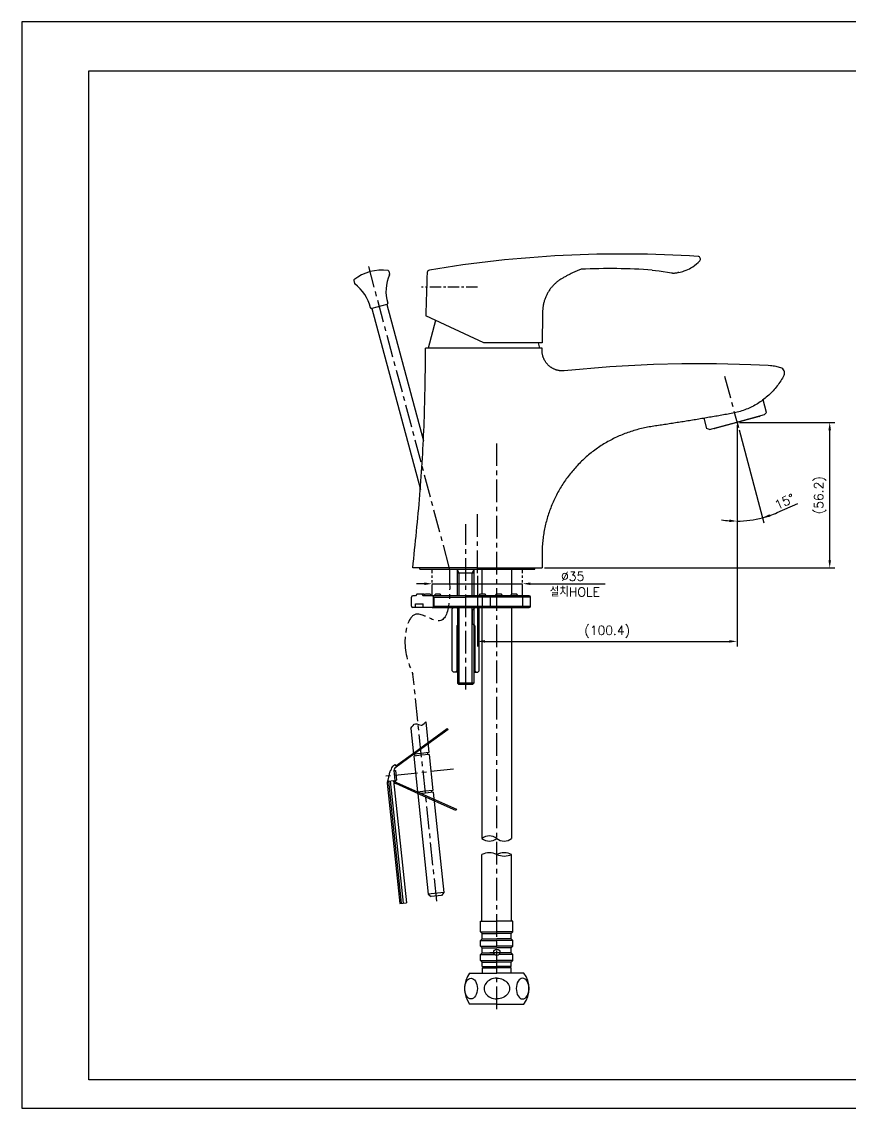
# Model space of a CAD drawing. Extents: x 8180 to 8774, y -5808 to -5388.
# Drawn here: x 8180.5 to 8500.8, y -5808.1 to -5388.1 of the extents above; entities that cross this region are included whole.
import ezdxf

# ---------------------------------------------------------------- set-up
doc = ezdxf.new("R2010")
doc.units = 0
doc.header["$LTSCALE"] = 7
doc.header["$MEASUREMENT"] = 0
doc.linetypes.add('CENTER', pattern=[2, 1.25, -0.25, 0.25, -0.25])
doc.linetypes.add('PHANTOM', pattern=[2.5, 1.25, -0.25, 0.25, -0.25, 0.25, -0.25])
doc.layers.get('0').update_dxf_attribs({"color": 2, "linetype": 'CONTINUOUS'})
for name, color, linetype in [('CL', 1, 'CENTER'), ('D', 2, 'CONTINUOUS'), ('DIM', 2, 'CONTINUOUS'), ('DWG', 7, 'CONTINUOUS'), ('Make2D 표시선', 7, 'CONTINUOUS'), ('PH', 3, 'PHANTOM'), ('TXT', 4, 'CONTINUOUS')]:
    doc.layers.add(name, color=color, linetype=linetype)
doc.styles.add('GHS', font='ROMANS.shx', dxfattribs={"bigfont": 'GHS.shx'})

msp = doc.modelspace()

# ---------------------------------------------------------------- linework, layer by layer
at = {"color": 7, "linetype": 'Continuous'}
for p, q in [((8334.4, -5599.74), (8334.4, -5599.24)), ((8334.4, -5599.74), (8352.15, -5599.74)), ((8339.15, -5599.74), (8348.99, -5599.74)), ((8352.15, -5599.74), (8364.15, -5599.74)), ((8355.31, -5599.74), (8355.31, -5610.04)), ((8355.36, -5599.74), (8358.4, -5599.74)), ((8364.15, -5599.74), (8378.9, -5599.74)), ((8378.9, -5599.74), (8378.9, -5599.24))]:
    msp.add_line(p, q, dxfattribs=at)
at = {"linetype": 'Continuous'}
msp.add_lwpolyline([(8180.5, -5808.09), (8774.5, -5808.09), (8774.5, -5388.09), (8180.5, -5388.09)], close=True, dxfattribs=at)
for centre, start, end in [((8361.27, -5707.49), 52.08, 127.8063), ((8361.27, -5700.1), 232.1937, 307.92), ((8367.02, -5700.1), 232.1368, 307.8632)]:
    msp.add_arc(centre, 4.68, start, end)
at = {"color": 2, "linetype": 'Continuous'}
for centre, radius, start, end in [((8361.3, -5716.09), 6.77, 65.107, 115.329), ((8367, -5716.09), 6.77, 64.671, 114.893), ((8367.05, -5703.81), 6.78, 244.707, 294.8569)]:
    msp.add_arc(centre, radius, start, end, dxfattribs=at)
at = {"color": 7, "linetype": 'Continuous'}
msp.add_open_spline([(8396.77, -5483.79), (8396.56, -5483.86), (8395.94, -5484.1), (8394.93, -5484.51), (8393.74, -5485.04), (8392.55, -5485.6), (8391.39, -5486.19), (8390.26, -5486.82), (8389.13, -5487.48), (8388.04, -5488.18), (8387.02, -5489), (8386.07, -5489.89), (8385.21, -5490.87), (8384.43, -5491.91), (8383.75, -5493.02), (8383.16, -5494.18), (8382.68, -5495.4), (8382.3, -5496.65), (8382.04, -5497.93), (8381.88, -5499.22), (8381.86, -5500.33), (8381.84, -5501), (8381.84, -5501.24)], degree=3, knots=[7.986024, 7.986024, 7.986024, 7.986024, 8.655534, 9.956126, 11.2648, 12.569668, 13.878152, 15.175591, 16.468411, 17.783882, 19.075363, 20.375233, 21.683693, 22.982432, 24.286622, 25.581845, 26.885233, 28.193881, 29.503297, 30.792528, 32.100557, 32.821524, 32.821524, 32.821524, 32.821524], dxfattribs=at)
for points in [[(8331.65, -5599.24), (8334.43, -5570.97), (8336.09, -5542.63), (8336.65, -5514.24)], [(8475.19, -5524.7), (8475.14, -5524.8), (8473.91, -5526.9), (8472.53, -5528.87), (8470.96, -5530.73), (8469.26, -5532.44), (8467.41, -5534), (8465.43, -5535.4), (8463.33, -5536.63), (8461.15, -5537.67), (8458.88, -5538.52), (8456.55, -5539.17), (8454.17, -5539.64), (8451.77, -5540.07), (8449.37, -5540.49), (8447, -5540.9), (8444.6, -5541.31), (8442.21, -5541.71), (8439.83, -5542.11), (8437.42, -5542.5), (8435.05, -5542.88), (8432.65, -5543.25), (8430.25, -5543.63), (8427.85, -5543.99), (8425.45, -5544.35), (8423.04, -5544.72), (8420.68, -5545.19), (8418.31, -5545.78), (8416.01, -5546.48), (8413.7, -5547.3), (8411.48, -5548.22), (8409.28, -5549.25), (8407.14, -5550.39), (8405.05, -5551.63), (8403.03, -5552.97), (8401.08, -5554.4), (8399.2, -5555.93), (8397.4, -5557.54), (8395.66, -5559.26), (8394.02, -5561.05), (8392.48, -5562.9), (8391.02, -5564.83), (8389.65, -5566.84), (8388.38, -5568.92), (8387.22, -5571.04), (8386.16, -5573.21), (8385.21, -5575.45), (8384.36, -5577.72), (8383.63, -5580.04), (8383.01, -5582.36), (8382.51, -5584.74), (8382.12, -5587.13), (8381.85, -5589.54), (8381.69, -5591.96), (8381.65, -5594.39), (8381.65, -5596.81), (8381.65, -5599.24)]]:
    msp.add_spline(points, degree=3, dxfattribs=at)
at = {"layer": 'CL'}
for p, q in [((8345.76, -5598.91), (8314.64, -5482.76)), ((8452.23, -5525.04), (8457.56, -5544.94)), ((8364.15, -5769.81), (8364.15, -5551.14)), ((8356.65, -5601.24), (8356.65, -5577.24)), ((8352.15, -5646.24), (8352.15, -5582.24)), ((8340.95, -5728.01), (8331.74, -5640.34)), ((8347.41, -5677.03), (8320.95, -5679.81))]:
    msp.add_line(p, q, dxfattribs=at)
at = {"layer": 'CL', "ltscale": 0.5}
for p, q in [((8356.66, -5490.64), (8335.03, -5490.64)), ((8361.4, -5747.81), (8366.9, -5747.81))]:
    msp.add_line(p, q, dxfattribs=at)
at = {"layer": 'CL'}
msp.add_spline([(8345.76, -5598.91), (8340.51, -5619.54), (8333.18, -5617.1), (8328.66, -5627.26), (8331.74, -5640.34)], degree=3, dxfattribs=at)
at = {"layer": 'D'}
for p, q in [((8349.65, -5601.24), (8348.99, -5600.1)), ((8349.65, -5610.04), (8349.65, -5601.24)), ((8354.65, -5601.24), (8355.31, -5600.1)), ((8354.65, -5610.04), (8354.65, -5601.24)), ((8336.15, -5605.33), (8333.15, -5605.33)), ((8339.15, -5605.33), (8374.15, -5605.33)), ((8377.15, -5605.33), (8406.11, -5605.33)), ((8349.05, -5615.04), (8349.05, -5621.31)), ((8349.65, -5644.24), (8349.65, -5614.54)), ((8354.65, -5644.24), (8354.65, -5614.54)), ((8355.25, -5615.04), (8355.25, -5621.31)), ((8326.62, -5728.91), (8329.21, -5728.63)), ((8327.05, -5728.86), (8327.21, -5728.79))]:
    msp.add_line(p, q, dxfattribs=at)
msp.add_open_spline([(8330.93, -5661.34), (8331.48, -5660.43), (8332.48, -5658.75), (8334.62, -5660.25), (8335.68, -5659.88), (8336.68, -5658.71)], degree=3, knots=[0, 0, 0, 0, 2.649885, 4.852652, 6.032148, 6.032148, 6.032148, 6.032148], dxfattribs=at)
for points in [[(8336.15, -5604.83), (8336.15, -5605.83), (8339.15, -5605.33)], [(8377.15, -5604.83), (8377.15, -5605.83), (8374.15, -5605.33)]]:
    msp.add_solid(points, dxfattribs=at)
at = {"layer": 'DIM'}
for p, q in [((8458.04, -5543), (8494.86, -5543)), ((8457.04, -5544), (8457.04, -5629.61)), ((8457.82, -5545.9), (8467.42, -5581.76)), ((8492.86, -5596.24), (8492.86, -5546)), ((8472.56, -5577.82), (8480.48, -5574.29)), ((8356.65, -5602.24), (8356.65, -5629.61)), ((8382.65, -5599.24), (8494.86, -5599.24)), ((8359.65, -5627.61), (8454.04, -5627.61))]:
    msp.add_line(p, q, dxfattribs=at)
for start, end in [(260.979, 265.4895), (270, 285), (285, 294.028), (289.5105, 294.021)]:
    msp.add_arc((8457.04, -5543), 38.12, start, end, dxfattribs=at)
for points in [[(8492.36, -5546), (8493.36, -5546), (8492.86, -5543)], [(8454.02, -5581.5), (8454.06, -5580.5), (8457.04, -5581.12)], [(8469.62, -5578.46), (8469.92, -5579.41), (8466.91, -5579.82)], [(8492.36, -5596.24), (8493.36, -5596.24), (8492.86, -5599.24)], [(8359.65, -5627.11), (8359.65, -5628.11), (8356.65, -5627.61)], [(8454.04, -5627.11), (8454.04, -5628.11), (8457.04, -5627.61)]]:
    msp.add_solid(points, dxfattribs=at)
at = {"layer": 'DWG'}
for p, q in [((8322.36, -5484.52), (8322.67, -5485.67)), ((8308.83, -5488.14), (8309.14, -5489.3)), ((8321.67, -5497.44), (8335.78, -5550.09)), ((8315.88, -5498.99), (8334.6, -5568.84)), ((8340.51, -5503.55), (8337.65, -5514.24)), ((8380.14, -5512.24), (8380.67, -5514.24)), ((8468.43, -5539.15), (8467.11, -5534.23)), ((8467.61, -5539.96), (8468.43, -5539.15)), ((8444.18, -5541.38), (8445.25, -5545.36)), ((8446.36, -5545.66), (8456.99, -5542.81)), ((8465.59, -5540.71), (8448.49, -5545.29)), ((8456.99, -5542.81), (8467.61, -5539.96)), ((8446.36, -5545.66), (8445.25, -5545.36)), ((8356.65, -5599.24), (8331.65, -5599.24)), ((8348.99, -5610.04), (8348.99, -5599.74)), ((8355.31, -5601.24), (8348.99, -5601.24)), ((8356.65, -5599.24), (8381.65, -5599.24)), ((8358.4, -5599.74), (8358.4, -5609.24)), ((8369.9, -5599.74), (8369.9, -5609.5)), ((8331.19, -5614.04), (8331.19, -5610.54)), ((8332.69, -5610.04), (8331.69, -5610.04)), ((8333.37, -5609.24), (8332.69, -5610.04)), ((8333.37, -5609.24), (8335.86, -5609.24)), ((8335.02, -5609.24), (8335.69, -5610.04)), ((8339.19, -5610.04), (8335.69, -5610.04)), ((8336.53, -5610.04), (8335.86, -5609.24)), ((8336.25, -5609.71), (8336.65, -5609.24)), ((8336.65, -5609.24), (8338.31, -5609.24)), ((8338.98, -5610.04), (8338.31, -5609.24)), ((8352.19, -5610.04), (8339.28, -5610.04)), ((8339.55, -5610.19), (8339.41, -5610.09)), ((8339.69, -5610.54), (8352.19, -5610.54)), ((8339.69, -5614.04), (8339.69, -5610.54)), ((8339.78, -5610.54), (8339.78, -5614.04)), ((8339.87, -5610.04), (8340.54, -5609.24)), ((8340.54, -5609.24), (8342.17, -5609.24)), ((8342.84, -5610.04), (8342.17, -5609.24)), ((8376.66, -5610.04), (8352, -5610.04)), ((8377.16, -5610.54), (8352.19, -5610.54)), ((8357.19, -5610.04), (8357.87, -5609.24)), ((8357.87, -5609.24), (8359.52, -5609.24)), ((8358.69, -5614.04), (8358.69, -5610.54)), ((8360.19, -5610.04), (8359.52, -5609.24)), ((8361.69, -5614.54), (8361.69, -5610.04)), ((8363.54, -5610.04), (8364.21, -5609.24)), ((8364.21, -5609.24), (8365.86, -5609.24)), ((8366.54, -5610.04), (8365.86, -5609.24)), ((8369.44, -5610.04), (8370.12, -5609.24)), ((8370.12, -5609.24), (8371.77, -5609.24)), ((8372.44, -5610.04), (8371.77, -5609.24)), ((8374.16, -5614.54), (8374.16, -5610.04)), ((8377.16, -5614.04), (8377.16, -5610.54)), ((8339.19, -5614.54), (8331.69, -5614.54)), ((8332.69, -5613.04), (8335.69, -5613.04)), ((8332.69, -5614.54), (8332.69, -5613.04)), ((8335.69, -5614.54), (8335.69, -5613.04)), ((8339.28, -5614.54), (8352.19, -5614.54)), ((8339.69, -5614.04), (8352.19, -5614.04)), ((8346.95, -5615.04), (8347.45, -5614.54)), ((8346.95, -5639.04), (8346.95, -5615.04)), ((8352.15, -5614.54), (8347.45, -5614.54)), ((8349.55, -5615.54), (8348.55, -5614.54)), ((8348.99, -5614.54), (8348.99, -5643.74)), ((8352.15, -5614.54), (8356.84, -5614.54)), ((8352.19, -5614.04), (8377.16, -5614.04)), ((8352.19, -5614.54), (8376.66, -5614.54)), ((8354.75, -5615.54), (8355.75, -5614.54)), ((8355.31, -5614.54), (8355.31, -5643.74)), ((8357.34, -5615.04), (8356.84, -5614.54)), ((8357.34, -5639.04), (8357.34, -5615.04)), ((8358.4, -5614.54), (8358.4, -5703.8)), ((8369.9, -5614.54), (8369.9, -5703.8)), ((8349.55, -5615.54), (8349.65, -5615.54)), ((8349.55, -5621.02), (8349.55, -5615.54)), ((8354.75, -5615.54), (8354.65, -5615.54)), ((8354.75, -5621.02), (8354.75, -5615.54)), ((8348.65, -5621.54), (8349.55, -5621.02)), ((8348.65, -5621.54), (8348.65, -5639.04)), ((8348.65, -5621.54), (8348.99, -5621.54)), ((8349.55, -5621.02), (8349.65, -5621.02)), ((8354.75, -5621.02), (8354.65, -5621.02)), ((8355.65, -5621.54), (8354.75, -5621.02)), ((8355.65, -5621.54), (8355.31, -5621.54)), ((8355.65, -5621.54), (8355.65, -5639.04)), ((8347.45, -5639.54), (8346.95, -5639.04)), ((8348.99, -5639.54), (8347.45, -5639.54)), ((8348.15, -5639.54), (8348.65, -5639.04)), ((8348.99, -5639.04), (8348.65, -5639.04)), ((8355.31, -5639.04), (8355.65, -5639.04)), ((8355.31, -5639.54), (8356.84, -5639.54)), ((8356.15, -5639.54), (8355.65, -5639.04)), ((8356.84, -5639.54), (8357.34, -5639.04)), ((8355.31, -5643.74), (8348.99, -5643.74)), ((8349.49, -5644.24), (8348.99, -5643.74)), ((8354.81, -5644.24), (8349.49, -5644.24)), ((8354.81, -5644.24), (8355.31, -5643.74)), ((8330.93, -5661.34), (8331.97, -5671.24)), ((8331.92, -5670.77), (8345, -5661.27)), ((8336.68, -5658.71), (8337.94, -5670.61)), ((8345.29, -5661.67), (8345, -5661.27)), ((8345.29, -5661.67), (8331.98, -5671.34)), ((8336.29, -5668.22), (8335.99, -5667.81)), ((8332.12, -5671.24), (8324.74, -5676.61)), ((8325.15, -5675.69), (8331.92, -5670.77)), ((8331.27, -5671.86), (8330.98, -5671.46)), ((8334.95, -5670.92), (8331.97, -5671.24)), ((8335.03, -5671.62), (8332.04, -5671.93)), ((8332.04, -5671.93), (8333.5, -5685.79)), ((8332.54, -5671.88), (8332.47, -5671.19)), ((8337.94, -5670.61), (8334.95, -5670.92)), ((8338.01, -5671.31), (8335.03, -5671.62)), ((8337.51, -5671.36), (8337.44, -5670.66)), ((8338.01, -5671.31), (8339.47, -5685.23)), ((8323.23, -5677.48), (8323.03, -5677.5)), ((8324.09, -5675.72), (8324.79, -5675.21)), ((8324.33, -5677.52), (8324.93, -5677.46)), ((8324.33, -5677.52), (8324.74, -5681.34)), ((8324.79, -5675.21), (8325.15, -5675.69)), ((8324.93, -5677.46), (8325.33, -5681.28)), ((8321.72, -5682.36), (8326.62, -5728.91)), ((8322.25, -5681.6), (8324.24, -5681.4)), ((8322.25, -5681.6), (8327.22, -5728.84)), ((8322.96, -5681.53), (8327.93, -5728.77)), ((8324.24, -5681.4), (8329.21, -5728.63)), ((8324.74, -5681.34), (8325.33, -5681.28)), ((8325.32, -5682.15), (8333.5, -5685.79)), ((8333.9, -5686.52), (8325.12, -5682.61)), ((8332.49, -5685.89), (8332.7, -5685.44)), ((8333.5, -5685.79), (8348.53, -5692.48)), ((8348.33, -5692.94), (8333.56, -5686.37)), ((8333.9, -5686.52), (8333.58, -5686.55)), ((8333.58, -5686.55), (8337.66, -5725.34)), ((8336.49, -5685.54), (8333.62, -5685.85)), ((8334.03, -5686.03), (8333.66, -5685.86)), ((8334.03, -5686.03), (8334, -5685.8)), ((8336.56, -5686.24), (8334.9, -5686.41)), ((8339.47, -5685.23), (8336.49, -5685.54)), ((8339.55, -5685.93), (8336.56, -5686.24)), ((8339.05, -5685.98), (8338.98, -5685.28)), ((8339.55, -5685.93), (8343.62, -5724.71)), ((8338.16, -5688.41), (8338.36, -5687.96)), ((8348.53, -5692.48), (8348.33, -5692.94)), ((8358.4, -5735.81), (8358.4, -5709.97)), ((8369.9, -5735.81), (8369.9, -5709.97)), ((8343.62, -5724.71), (8337.66, -5725.34)), ((8337.66, -5725.34), (8338.76, -5726.23)), ((8342.73, -5725.81), (8338.76, -5726.23)), ((8343.62, -5724.71), (8342.73, -5725.81)), ((8357.9, -5739.93), (8357.9, -5735.81)), ((8357.9, -5735.81), (8364.15, -5735.81)), ((8370.4, -5735.81), (8364.15, -5735.81)), ((8370.4, -5739.93), (8370.4, -5735.81)), ((8357.9, -5739.93), (8358.55, -5740.58)), ((8357.9, -5739.93), (8364.15, -5739.93)), ((8358.53, -5740.56), (8364.15, -5740.56)), ((8358.55, -5742.54), (8358.55, -5740.58)), ((8370.4, -5739.93), (8364.15, -5739.93)), ((8369.76, -5740.56), (8364.15, -5740.56)), ((8370.4, -5739.93), (8369.75, -5740.58)), ((8369.75, -5742.54), (8369.75, -5740.58)), ((8357.9, -5743.19), (8358.55, -5742.54)), ((8357.9, -5745.43), (8357.9, -5743.19)), ((8357.9, -5743.19), (8364.15, -5743.19)), ((8357.9, -5745.43), (8358.55, -5746.08)), ((8357.9, -5745.43), (8364.15, -5745.43)), ((8358.55, -5742.54), (8364.15, -5742.54)), ((8369.75, -5742.54), (8364.15, -5742.54)), ((8370.4, -5743.19), (8364.15, -5743.19)), ((8370.4, -5745.43), (8364.15, -5745.43)), ((8370.4, -5743.19), (8369.75, -5742.54)), ((8370.4, -5745.43), (8369.75, -5746.08)), ((8370.4, -5745.43), (8370.4, -5743.19)), ((8357.9, -5748.69), (8358.55, -5748.04)), ((8357.9, -5750.93), (8357.9, -5748.69)), ((8357.9, -5748.69), (8363.26, -5748.69)), ((8358.55, -5748.04), (8358.55, -5746.08)), ((8358.55, -5746.08), (8364.15, -5746.08)), ((8358.55, -5748.04), (8362.92, -5748.04)), ((8369.75, -5746.08), (8364.15, -5746.08)), ((8370.4, -5748.69), (8365.03, -5748.69)), ((8369.75, -5748.04), (8365.38, -5748.04)), ((8369.75, -5748.04), (8369.75, -5746.08)), ((8370.4, -5748.69), (8369.75, -5748.04)), ((8370.4, -5750.93), (8370.4, -5748.69)), ((8357.9, -5750.93), (8358.55, -5751.58)), ((8357.9, -5750.93), (8364.15, -5750.93)), ((8358.55, -5753.31), (8358.55, -5751.58)), ((8358.55, -5751.58), (8364.15, -5751.58)), ((8358.55, -5753.31), (8364.15, -5753.31)), ((8358.65, -5755.81), (8358.65, -5753.81)), ((8358.65, -5753.81), (8364.15, -5753.81)), ((8360.4, -5753.81), (8360.4, -5753.31)), ((8370.4, -5750.93), (8364.15, -5750.93)), ((8369.75, -5751.58), (8364.15, -5751.58)), ((8369.75, -5753.31), (8364.15, -5753.31)), ((8369.65, -5753.81), (8364.15, -5753.81)), ((8367.9, -5753.81), (8367.9, -5753.31)), ((8369.65, -5755.81), (8369.65, -5753.81)), ((8370.4, -5750.93), (8369.75, -5751.58)), ((8369.75, -5753.31), (8369.75, -5751.58)), ((8353.65, -5755.81), (8364.15, -5755.81)), ((8374.65, -5755.81), (8364.15, -5755.81)), ((8364.15, -5767.81), (8353.65, -5767.81)), ((8364.15, -5767.81), (8374.65, -5767.81))]:
    msp.add_line(p, q, dxfattribs=at)
at = {"layer": 'DWG', "linetype": 'Continuous'}
msp.add_line((8321.67, -5497.44), (8315.88, -5498.99), dxfattribs=at)
at = {"layer": 'DWG'}
msp.add_circle((8364.15, -5747.81), 1.25, dxfattribs=at)
for centre, radius, start, end in [((8319.58, -5501.19), 17.08, 81.4715, 128.5285), ((8322.07, -5484.59), 0.3, 15, 81.4715), ((8309.12, -5488.06), 0.3, 128.5285, 195), ((8309.43, -5489.22), 0.3, 195, 233.835), ((8337.01, -5492.22), 15.7, 156.165, 197.0272), ((8322.38, -5485.75), 0.3, 336.165, 15), ((8299.99, -5502.14), 15.7, 12.9728, 53.835), ((8321.52, -5496.96), 0.5, 285, 17.0272), ((8315.78, -5498.5), 0.5, 192.9728, 285), ((8465.46, -5540.23), 0.5, 285, 338.1301), ((8448.36, -5544.81), 0.5, 231.8699, 285), ((8331.69, -5610.54), 0.5, 90, 180), ((8339.19, -5610.54), 0.5, 0, 90), ((8358.19, -5610.54), 0.5, 0, 90), ((8376.66, -5610.54), 0.5, 0, 90), ((8331.69, -5614.04), 0.5, 180, 270), ((8339.19, -5614.04), 0.5, 270, 0), ((8358.19, -5614.04), 0.5, 270, 0), ((8376.66, -5614.04), 0.5, 270, 0), ((8325.33, -5677.41), 2.1, 126.0028, 181.7782), ((8325.33, -5677.41), 1, 126.0028, 186.0028), ((8325.73, -5681.24), 1.5, 186.0028, 246.0028), ((8325.73, -5681.24), 1, 186.0028, 246.0028), ((8361.65, -5761.81), 10, 143.1301, 216.8699), ((8366.65, -5761.81), 10, 323.1301, 36.8699)]:
    msp.add_arc(centre, radius, start, end, dxfattribs=at)
msp.add_ellipse((8354.19, -5761.81), major_axis=(0, 4), ratio=0.612372, dxfattribs=at)
msp.add_ellipse((8364.15, -5761.81), major_axis=(4.9, 0), ratio=0.816497, start_param=1.570796, end_param=4.712389, dxfattribs=at)
at = {"layer": 'DWG', "extrusion": (0, 0, -1)}
msp.add_ellipse((8364.15, -5761.81), major_axis=(-4.9, 0), ratio=0.816497, start_param=1.570796, end_param=4.712389, dxfattribs=at)
msp.add_ellipse((8374.11, -5761.81), major_axis=(0, 4), ratio=0.612372, dxfattribs=at)
at = {"layer": 'DWG'}
for points in [[(8339.76, -5610.41), (8339.74, -5610.35), (8339.63, -5610.19), (8339.47, -5610.08), (8339.28, -5610.04)], [(8339.77, -5610.48), (8339.76, -5610.41)], [(8339.78, -5610.54), (8339.77, -5610.48)], [(8339.76, -5614.17), (8339.74, -5614.23), (8339.63, -5614.4), (8339.47, -5614.5), (8339.28, -5614.54)], [(8339.77, -5614.11), (8339.76, -5614.17)], [(8339.78, -5614.04), (8339.77, -5614.11)], [(8323.03, -5677.5), (8323.02, -5677.51), (8322.82, -5677.93), (8322.74, -5678.17), (8322.63, -5678.43), (8322.54, -5678.86), (8322.42, -5679.43), (8322.3, -5679.89), (8322.23, -5680.34), (8322.14, -5680.85), (8321.98, -5681.42), (8321.89, -5681.74), (8321.82, -5682), (8321.72, -5682.36)]]:
    msp.add_spline(points, degree=3, dxfattribs=at)
at = {"layer": 'Make2D 표시선'}
for p, q in [((8434.56, -5484.99), (8434.08, -5485.07)), ((8439.21, -5483.23), (8439.93, -5482.78)), ((8359.15, -5512.24), (8336.74, -5501.79)), ((8381.84, -5501.24), (8381.65, -5512.24)), ((8359.15, -5514.24), (8336.65, -5514.24)), ((8381.65, -5512.24), (8359.15, -5512.24)), ((8381.65, -5514.24), (8359.15, -5514.24))]:
    msp.add_line(p, q, dxfattribs=at)
for points in [[(8424.24, -5484.08), (8425.51, -5484.21), (8426.87, -5484.39), (8431.72, -5485.18), (8431.81, -5485.2), (8431.9, -5485.21), (8432.02, -5485.22), (8432.14, -5485.23), (8432.26, -5485.23), (8432.38, -5485.23), (8432.51, -5485.23), (8432.63, -5485.23), (8432.87, -5485.22), (8433.17, -5485.19), (8433.48, -5485.16), (8433.78, -5485.12), (8434.08, -5485.07)], [(8473.97, -5521.85), (8473.5, -5521.72), (8473.04, -5521.6), (8472.57, -5521.49), (8472.1, -5521.39), (8471.56, -5521.29), (8471.01, -5521.2), (8470.47, -5521.12), (8469.92, -5521.06), (8469.09, -5520.99), (8462.41, -5520.67), (8449.05, -5520.32), (8435.68, -5520.32), (8424.72, -5520.6), (8407.86, -5521.51), (8390.25, -5523.07), (8390.1, -5523.08), (8389.94, -5523.09), (8389.79, -5523.09), (8389.64, -5523.09), (8389.48, -5523.09), (8389.32, -5523.09), (8389.16, -5523.08), (8389, -5523.07), (8388.8, -5523.05), (8388.6, -5523.03), (8388.41, -5523), (8388.21, -5522.96), (8388.02, -5522.93), (8387.82, -5522.88), (8387.62, -5522.83), (8387.43, -5522.78), (8387.24, -5522.72), (8387.05, -5522.66), (8386.86, -5522.59), (8386.68, -5522.52), (8386.5, -5522.45), (8386.31, -5522.37), (8386.13, -5522.28), (8385.96, -5522.19), (8385.78, -5522.1), (8385.61, -5522), (8385.44, -5521.9), (8385.27, -5521.79), (8385.11, -5521.68), (8384.95, -5521.57), (8384.79, -5521.45), (8384.63, -5521.32), (8384.48, -5521.2), (8384.33, -5521.07), (8384.18, -5520.94), (8384.04, -5520.8), (8383.9, -5520.66), (8383.76, -5520.51), (8383.63, -5520.37), (8383.5, -5520.21), (8383.38, -5520.06), (8383.26, -5519.91), (8383.14, -5519.75), (8383.03, -5519.59), (8382.92, -5519.42), (8382.81, -5519.25), (8382.71, -5519.08), (8382.62, -5518.91), (8382.53, -5518.74), (8382.44, -5518.56), (8382.36, -5518.38), (8382.28, -5518.2), (8382.2, -5518.02), (8382.13, -5517.83), (8382.07, -5517.65), (8382.01, -5517.46), (8381.95, -5517.28), (8381.9, -5517.1), (8381.86, -5516.91), (8381.82, -5516.73), (8381.78, -5516.54), (8381.75, -5516.35), (8381.72, -5516.16), (8381.7, -5515.97), (8381.68, -5515.82), (8381.67, -5515.66), (8381.66, -5515.5), (8381.65, -5515.34), (8381.65, -5514.24)]]:
    msp.add_lwpolyline(points, dxfattribs=at)
for centre, radius, start, end in [((8412.66, -5929.28), 451.41, 86.2797, 99.5084), ((8431.69, -5470.35), 14.91, 303.5318, 317.1185), ((8441.89, -5479.82), 1, 317.1129, 86.2825), ((8949.51, -5512.24), 612.86, 177.45418, 179.02335), ((8338.25, -5485.06), 1, 99.5085, 177.4547), ((8407.97, -5720.81), 237.29, 86.0687, 92.7065), ((8431.74, -5470.51), 14.75, 281.0125, 289.4247), ((8431.69, -5470.35), 14.92, 289.3989, 300.2544), ((8473.42, -5523.77), 2, 332.4462, 73.9737)]:
    msp.add_arc(centre, radius, start, end, dxfattribs=at)
at = {"layer": 'PH', "ltscale": 0.5}
for p, q in [((8339.15, -5610.04), (8339.15, -5599.74)), ((8374.15, -5610.04), (8374.15, -5599.74))]:
    msp.add_line(p, q, dxfattribs=at)
at = {"layer": 'TXT', "color": 4}
for p, q in [((8206.5, -5407.09), (8760.5, -5407.09)), ((8206.5, -5797.09), (8206.5, -5407.09))]:
    msp.add_line(p, q, dxfattribs=at)
at = {"layer": 'TXT', "color": 4, "linetype": 'Continuous'}
msp.add_line((8760.5, -5797.09), (8206.5, -5797.09), dxfattribs=at)

# ---------------------------------------------------------------- texts
at = {"layer": 'D', "char_height": 3.5, "attachment_point": 5, "style": 'GHS'}
for s, insert in [('%%C35', (8393.48, -5602.46)), ('\\A1;설치HOLE', (8394.33, -5608.55))]:
    msp.add_mtext(s, dxfattribs=dict(at, insert=insert))
at = {"layer": 'DIM', "char_height": 3.5, "attachment_point": 5, "style": 'GHS'}
for s, insert, rotation in [('\\A1;(56.2)', (8489.2, -5571.12), 90), ('\\A1;15%%D', (8475.4, -5573.54), 24)]:
    msp.add_mtext(s, dxfattribs=dict(at, insert=insert, rotation=rotation))
at = {"layer": 'DIM', "insert": (8406.84, -5623.94), "char_height": 3.5, "attachment_point": 5, "style": 'GHS'}
msp.add_mtext('\\A1;(100.4)', dxfattribs=at)

doc.saveas('drawing.dxf')
